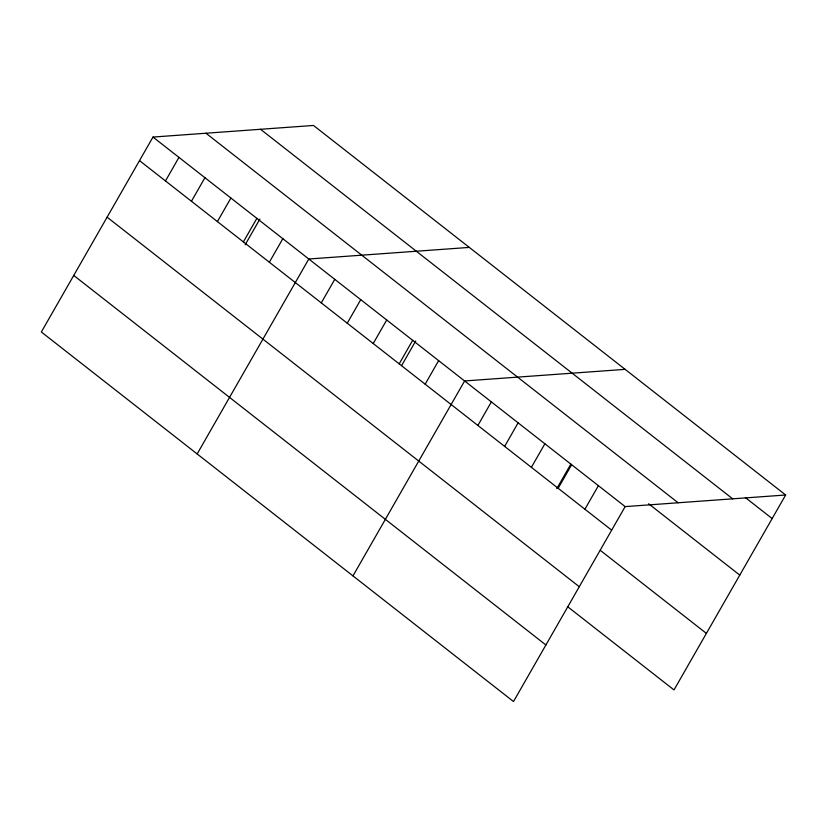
<?xml version="1.0" encoding="UTF-8"?>
<svg xmlns="http://www.w3.org/2000/svg" width="827" height="827" viewBox="0 0 827 827"><rect width="100%" height="100%" fill="white"/><g stroke="black" fill="none" stroke-linecap="round" stroke-linejoin="round"><path stroke-width="1.24" d="M785.65 495.001L313.495 125.456L152.995 137.065L41.35 331.999L513.505 701.544L625.15 506.61L785.65 495.001L674.005 689.935L567.973 606.956M165.472 180.948L178.963 157.388M191.44 201.271L204.931 177.712M217.408 221.595L230.898 198.035M243.376 241.918L256.866 218.359M245.154 244.792L259.905 219.021M269.344 262.242L282.834 238.683M197.157 453.951L308.802 259.006L469.302 247.407M321.279 302.889L334.77 279.34M347.247 323.223L360.737 299.663M373.215 343.546L386.716 319.987M399.183 363.87L412.683 340.31M401.602 365.617L415.723 340.962M425.161 384.193L438.651 360.634M352.974 575.902L464.619 380.958L625.119 369.359M477.882 425.46L491.372 401.901M504.635 446.404L518.126 422.845M531.389 467.338L544.879 443.779M556.778 488.685L570.888 464.04M558.142 488.281L571.643 464.722M584.906 509.225L598.397 485.666M745.406 497.616L772.16 518.56M260.526 129.281L732.681 498.826M205.954 133.23L678.119 502.775M648.606 503.757L739.772 575.116M152.995 137.065L625.15 506.61M139.505 160.614L611.66 530.159M600.361 550.4L706.392 633.389M107.107 217.17L579.272 586.715M73.737 275.443L545.892 644.988"/></g></svg>
